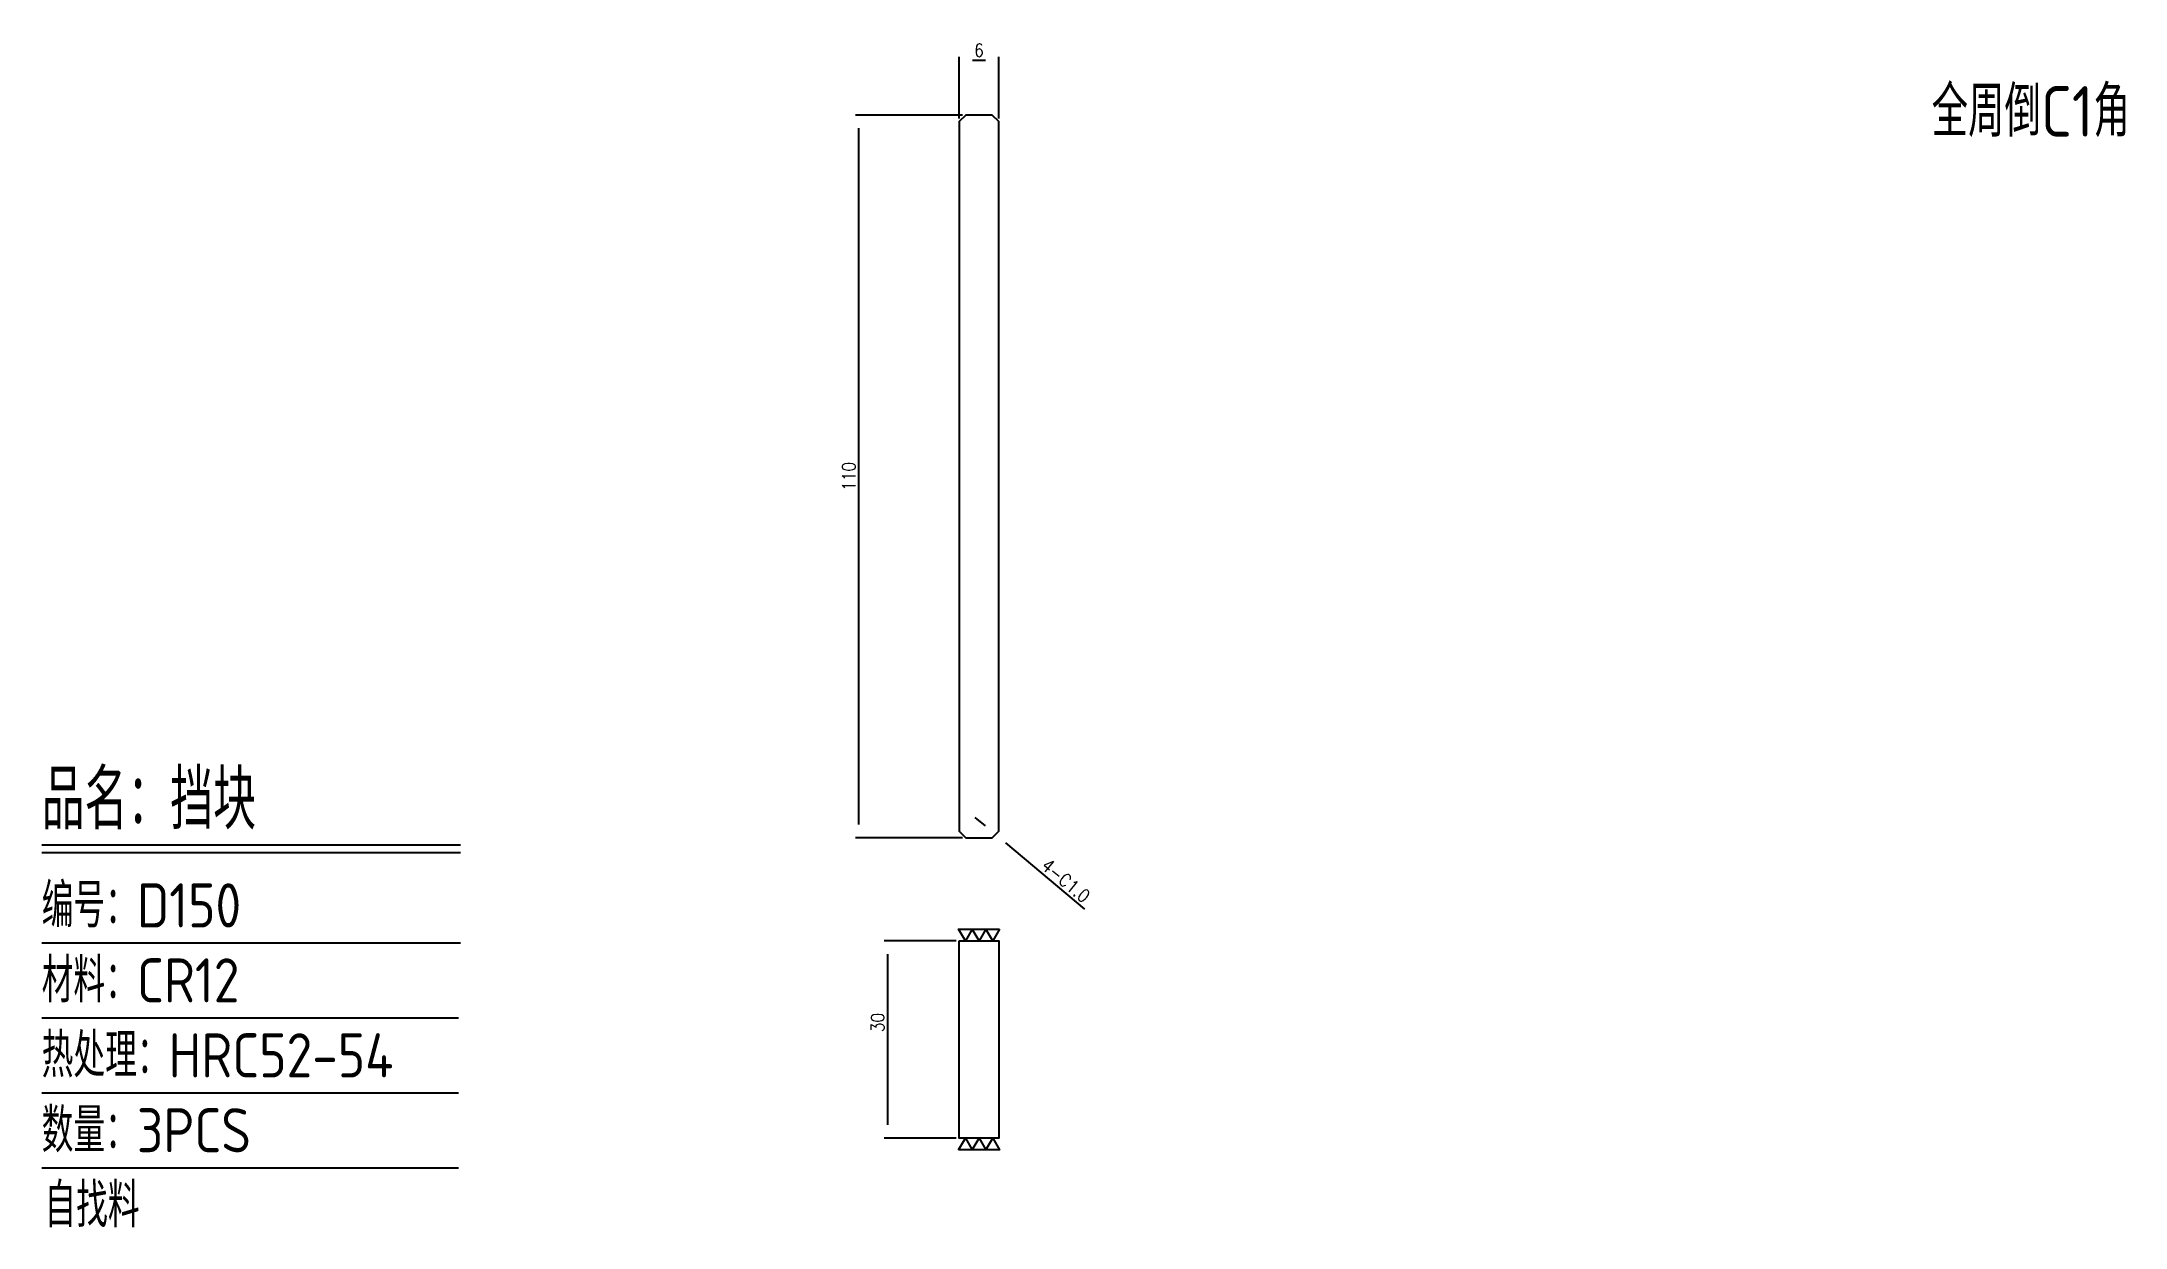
# Model space of a CAD drawing. Header units: millimetres. Extents: x 111492 to 111809, y -7995 to -7814.
import ezdxf

# ---------------------------------------------------------------- set-up
doc = ezdxf.new("R2010")
doc.units = ezdxf.units.MM
for name, color, linetype in [('DIE_P', 2, 'Continuous'), ('DIM', 4, 'Continuous'), ('TEXT', 4, 'Continuous')]:
    doc.layers.add(name, color=color, linetype=linetype)
doc.styles.add('gbenor', font='gbenor.shx', dxfattribs={"bigfont": 'gbcbig.shx'})
doc.styles.get("Standard").update_dxf_attribs({"font": 'txt.shx', "width": 0.85, "bigfont": 'ctxt.shx'})
doc.dimstyles.new('T-2-WX', dxfattribs={"dimtxt": 2, "dimasz": 2, "dimexe": 0.5, "dimexo": 0.5, "dimgap": 0.5, "dimtad": 1, "dimtxsty": 'Standard', "dimblk": 'OPEN30', "dimcen": 0, "dimazin": 3, "dimtfac": 1, "dimtmove": 0, "dimatfit": 3, "dimldrblk": 'OPEN30', "dimlwd": -1, "dimlwe": -1})

# ---------------------------------------------------------------- blocks, each defined once
blk = doc.blocks.new('*D7579')
at = {"layer": 'Defpoints', "color": 0}
for p in [(111631.2932415441, -7951.377682988234), (111620.3687681891, -7981.377682988234), (111631.2932415441, -7981.377682988234)]:
    blk.add_point(p, dxfattribs=at)
at = {"layer": 'DIM', "color": 0}
for p, q in [((111630.7932415441, -7951.377682988234), (111619.8687681891, -7951.377682988234)), ((111620.3687681891, -7953.377682988234), (111620.3687681891, -7979.377682988234)), ((111630.7932415441, -7981.377682988234), (111619.8687681891, -7981.377682988234))]:
    blk.add_line(p, q, dxfattribs=at)
at = {"layer": 'DIM', "color": 0, "insert": (111618.8687681891, -7963.799573808774), "char_height": 2, "attachment_point": 5, "rotation": 90}
blk.add_mtext('30', dxfattribs=at)
blk = doc.blocks.new('_Open30')
blk = doc.blocks.new('*D7580')
at = {"layer": 'Defpoints', "color": 0}
for p in [(111615.9811486688, -7825.658448005575), (111632.2932415441, -7825.658448005575), (111632.2932415441, -7935.658448005575)]:
    blk.add_point(p, dxfattribs=at)
at = {"layer": 'DIM', "color": 0}
for p, q in [((111631.7932415441, -7825.658448005575), (111615.4811486688, -7825.658448005575)), ((111615.9811486688, -7933.658448005575), (111615.9811486688, -7827.658448005575)), ((111631.7932415441, -7935.658448005575), (111615.4811486688, -7935.658448005575))]:
    blk.add_line(p, q, dxfattribs=at)
at = {"layer": 'DIM', "color": 0, "insert": (111614.4811486688, -7880.658448005575), "char_height": 2, "attachment_point": 5, "rotation": 90}
blk.add_mtext('110', dxfattribs=at)
blk = doc.blocks.new('*D7581')
at = {"layer": 'Defpoints', "color": 0}
for p in [(111637.2932415441, -7817.299368036576), (111631.2932415441, -7826.658448005575), (111637.2932415441, -7826.658448005575)]:
    blk.add_point(p, dxfattribs=at)
at = {"layer": 'DIM', "color": 0}
for p, q in [((111631.2932415441, -7826.158448005575), (111631.2932415441, -7816.799368036576)), ((111633.2932415441, -7817.299368036576), (111635.2932415441, -7817.299368036576)), ((111637.2932415441, -7826.158448005575), (111637.2932415441, -7816.799368036576))]:
    blk.add_line(p, q, dxfattribs=at)
at = {"layer": 'DIM', "color": 0, "insert": (111634.2932415441, -7815.799368036576), "char_height": 2, "attachment_point": 5}
blk.add_mtext('6', dxfattribs=at)
blk = doc.blocks.new('*D7582')
at = {"layer": 'Defpoints', "color": 0}
for p in [(111636.792475889, -7935.15780475409), (111636.7940071991, -7935.159091257061)]:
    blk.add_point(p, dxfattribs=at)
at = {"layer": 'DIM', "color": 0}
for p, q in [((111635.2611658868, -7933.871301867562), (111633.7298558845, -7932.584798981034)), ((111636.792475889, -7935.15780475409), (111636.7940071991, -7935.159091257061)), ((111638.3253172013, -7936.445594143589), (111650.3716073648, -7946.566070758107))]:
    blk.add_line(p, q, dxfattribs=at)
at = {"layer": 'DIM', "color": 0, "insert": (111647.5136784884, -7942.205925693272), "char_height": 2, "attachment_point": 5, "rotation": 319.9652990595743}
blk.add_mtext('4-C1.0', dxfattribs=at)

msp = doc.modelspace()

# ---------------------------------------------------------------- linework, layer by layer
at = {"layer": 'DIE_P'}
msp.add_lwpolyline([(111632.2932415441, -7935.658448005575), (111636.2932415441, -7935.658448005575), (111637.2932415441, -7934.658448005575), (111637.2932415441, -7826.658448005575), (111636.2932415441, -7825.658448005575), (111632.2932415441, -7825.658448005575), (111631.2932415441, -7826.658448005575), (111631.2932415441, -7934.658448005575)], close=True, dxfattribs=at)
at = {"layer": 'DIE_P', "color": 4}
for points in [[(111637.4109329977, -7949.577682988234), (111636.3717025132, -7951.377682988234), (111635.3324720286, -7949.577682988234), (111634.2932415441, -7951.377682988234), (111633.2540110596, -7949.577682988234), (111632.214780575, -7951.377682988234), (111631.1755500905, -7949.577682988234), (111637.4109329977, -7949.577682988234)], [(111631.1755500905, -7983.177682988235), (111632.214780575, -7981.377682988234), (111633.2540110596, -7983.177682988235), (111634.2932415441, -7981.377682988234), (111635.3324720286, -7983.177682988235), (111636.3717025132, -7981.377682988234), (111637.4109329977, -7983.177682988235), (111631.1755500905, -7983.177682988235)]]:
    msp.add_lwpolyline(points, close=True, dxfattribs=at)
at = {"layer": 'DIE_P', "color": 2}
msp.add_lwpolyline([(111631.2932415441, -7951.377682988234), (111637.2932415441, -7951.377682988234), (111637.2932415441, -7981.377682988234), (111631.2932415441, -7981.377682988234)], close=True, dxfattribs=at)
at = {"layer": 'DIM', "color": 4, "linetype": 'Continuous', "lineweight": 25}
for p, q in [((111491.6173770822, -7936.737594873583), (111555.3532526004, -7936.737594873583)), ((111491.6173770822, -7937.912238494773), (111555.3532526004, -7937.912238494773)), ((111491.6173770822, -7951.6723494857), (111555.3532526004, -7951.6723494857)), ((111491.6173770822, -7963.083173234323), (111555.0764511639, -7963.083173234323)), ((111491.6173770822, -7974.49399698291), (111555.0764511639, -7974.49399698291)), ((111491.6173770822, -7985.904820731541), (111555.0764511639, -7985.904820731541))]:
    msp.add_line(p, q, dxfattribs=at)

# ---------------------------------------------------------------- texts
at = {"layer": 'DIM', "color": 3, "linetype": 'Continuous', "lineweight": 25, "style": 'gbenor'}
for s, height, p in [('品名：挡块', 9.061536506245616, (111491.6173770822, -7934.388307631209)), ('编号：D150', 6.712249263885638, (111491.6173770822, -7949.32306224336)), ('材料：CR12 ', 6.712249263885638, (111491.6173770822, -7960.733885991945)), ('热处理：HRC52-54', 6.712249263885638, (111491.6173770822, -7972.144709740576)), ('数量：3PCS', 6.712249263885638, (111491.6173770822, -7983.555533489207)), ('自找料', 6.712249263885638, (111492.0257459083, -7994.966357237743))]:
    msp.add_text(s, height=height, dxfattribs=at).set_placement(p)
at = {"layer": 'TEXT', "color": 4, "lineweight": 18, "style": 'gbenor'}
msp.add_text('全周倒C1角', height=7.701067277747867, dxfattribs=at).set_placement((111779.2895631537, -7828.951184408006))

# ---------------------------------------------------------------- dimensions: what is measured, and where the dimension line sits
at = {"layer": 'DIM', "color": 4}
dim = msp.add_linear_dim(base=(111637.2932415441, -7817.299368036576), p1=(111631.2932415441, -7826.658448005575), p2=(111637.2932415441, -7826.658448005575), dimstyle='T-2-WX', dxfattribs=at)
dim.commit()
dim.dimension.update_dxf_attribs({"geometry": '*D7581', "text_midpoint": (111634.2932415441, -7815.799368036576)})
dim = msp.add_linear_dim(base=(111615.9811486688, -7825.658448005575), p1=(111632.2932415441, -7935.658448005575), p2=(111632.2932415441, -7825.658448005575), angle=90, dimstyle='T-2-WX', dxfattribs=at)
dim.commit()
dim.dimension.update_dxf_attribs({"geometry": '*D7580', "text_midpoint": (111614.4811486688, -7880.658448005575)})
dim = msp.add_diameter_dim_2p(p1=(111636.792475889, -7935.15780475409), p2=(111636.7940071991, -7935.159091257061), text='4-C1.0', dimstyle='T-2-WX', dxfattribs=at)
dim.commit()
dim.dimension.update_dxf_attribs({"geometry": '*D7582', "text_midpoint": (111646.5488013235, -7943.35440819495), "dimtype": 163})
dim = msp.add_linear_dim(base=(111620.3687681891, -7981.377682988234), p1=(111631.2932415441, -7951.377682988234), p2=(111631.2932415441, -7981.377682988234), angle=90, dimstyle='T-2-WX', dxfattribs=at)
dim.commit()
dim.dimension.update_dxf_attribs({"geometry": '*D7579', "text_midpoint": (111620.3687681891, -7963.799573808774), "dimtype": 160})

doc.saveas('drawing.dxf')
